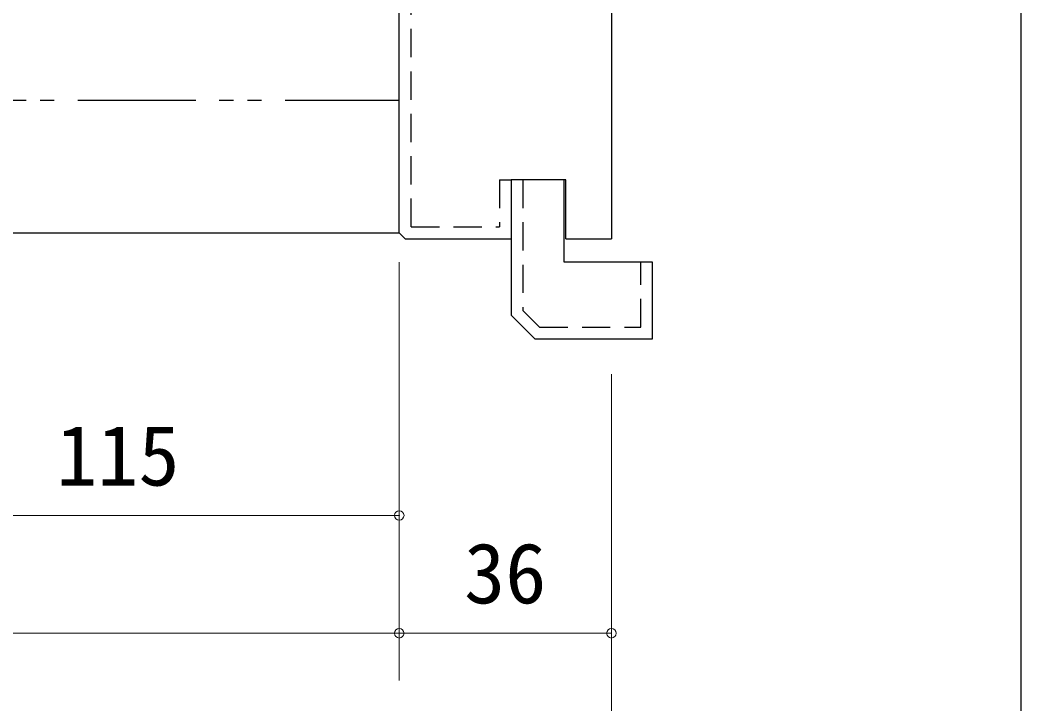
# Model space of a CAD drawing. Units: millimetres at full size; details may follow other scales. Extents: x -800 to 800, y -560 to 560.
# Drawn here: x -17.9 to 152, y -384 to -267.9 of the extents above; entities that cross this region are included whole.
import ezdxf
from ezdxf.enums import TextEntityAlignment as Align

# ---------------------------------------------------------------- set-up
doc = ezdxf.new("R2010")
doc.units = ezdxf.units.MM
doc.header["$LTSCALE"] = 4
doc.header["$PDMODE"] = 32
doc.header["$PDSIZE"] = 1.6
doc.linetypes.add('DASHED1', pattern=[1.8, 1.2, -0.6])
doc.linetypes.add('DOUBLE_CHAIN1', pattern=[8.8, 5, -1, 0.6, -0.6, 0.6, -1])
doc.layers.add('0-0', color=7, linetype='Continuous', lineweight=25)
doc.layers.add('2-0', color=4, linetype='Continuous', lineweight=9)
doc.styles.add('ＭＳ ゴシック', font='')
doc.styles.get('ＭＳ ゴシック').set_extended_font_data('MS Gothic')

msp = doc.modelspace()

# ---------------------------------------------------------------- linework, layer by layer
at = {"layer": '0-0'}
msp.add_line((152, -44), (152, -444), dxfattribs=at)
at = {"layer": '2-0', "color": 7, "lineweight": 25}
for p, q in [((82.449, -133.015), (82.449, -305.018)), ((46.449, -304.013), (46.449, -198.512)), ((74.448, -309.018), (74.448, -295.021)), ((74.749, -305.018), (74.749, -295.021)), ((-275.553, -304.013), (46.449, -304.013)), ((46.449, -304.013), (47.447, -305.01)), ((47.447, -305.01), (65.449, -305.01)), ((74.749, -305.018), (82.449, -305.018)), ((89.443, -309.018), (74.448, -309.018))]:
    msp.add_line(p, q, dxfattribs=at)
at = {"layer": '2-0', "color": 7, "linetype": 'DASHED1', "lineweight": 25}
for p, q in [((48.449, -303.01), (48.449, -200.512)), ((63.449, -295.021), (63.449, -303.01)), ((63.449, -295.021), (65.449, -295.021)), ((48.449, -303.01), (63.449, -303.01))]:
    msp.add_line(p, q, dxfattribs=at)
at = {"layer": '2-0', "color": 7, "linetype": 'DOUBLE_CHAIN1', "lineweight": 25}
msp.add_line((-500.924, -281.507), (46.449, -281.507), dxfattribs=at)
at = {"layer": '2-0'}
for p, q in [((46.449, -359.999), (46.449, -309.003)), ((46.449, -379.999), (46.449, -327.998)), ((82.449, -379.999), (82.449, -327.998)), ((-49.055, -351.999), (46.449, -351.999)), ((-662.797, -371.999), (46.449, -371.999)), ((46.449, -371.999), (82.449, -371.999)), ((82.449, -399.999), (82.449, -371.999))]:
    msp.add_line(p, q, dxfattribs=at)
at = {"layer": '2-0', "color": 7, "lineweight": 25}
msp.add_lwpolyline([(74.749, -295.021), (65.449, -295.021), (65.449, -318.02), (69.447, -322.018), (89.443, -322.018), (89.443, -309.018)], dxfattribs=at)
at = {"layer": '2-0', "color": 7, "linetype": 'DASHED1', "lineweight": 25}
for points in [[(67.449, -295.021), (67.449, -317.191), (70.276, -320.018)], [(70.276, -320.018), (87.443, -320.018), (87.443, -309.018)]]:
    msp.add_lwpolyline(points, dxfattribs=at)
at = {"layer": '2-0'}
for p in [(46.449, -351.999), (46.449, -371.999), (82.449, -371.999)]:
    msp.add_point(p, dxfattribs=at)

# ---------------------------------------------------------------- texts
at = {"layer": '2-0', "color": 7, "style": 'ＭＳ ゴシック'}
for s, p in [('115', (-11.803, -349.999)), ('36', (57.449, -369.999))]:
    msp.add_text(s, height=10.26, dxfattribs=at).set_placement(p, align=Align.BOTTOM_LEFT)

doc.saveas('drawing.dxf')
